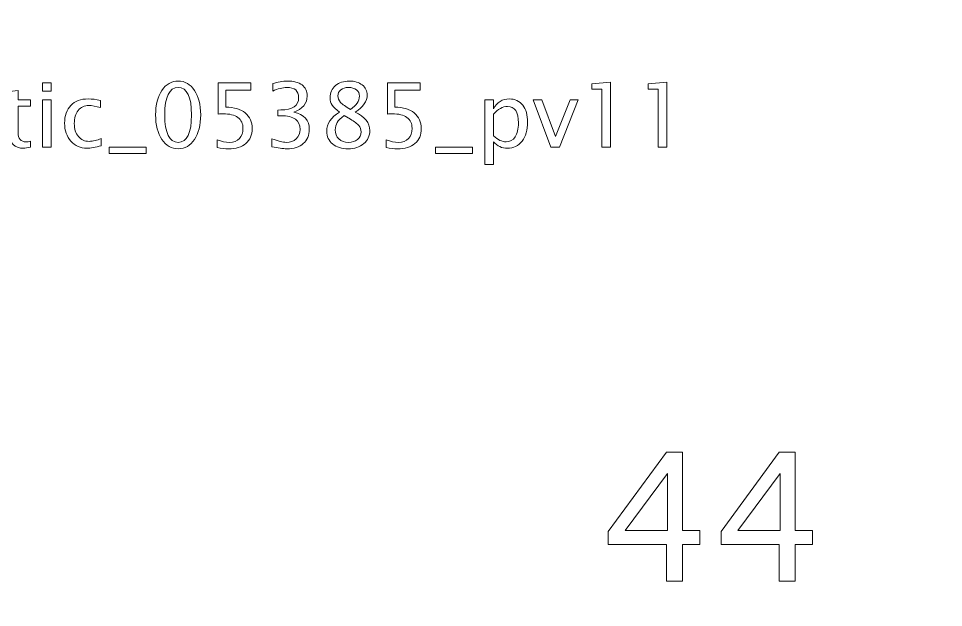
# Model space of a CAD drawing. Header units: centimetres. Extents: x -10.4 to 10.4, y -14.9 to 14.9.
# Drawn here: x 2.734 to 7.127, y 8.675 to 11.47 of the extents above; entities that cross this region are included whole.
import ezdxf

# ---------------------------------------------------------------- set-up
doc = ezdxf.new("R2010")
doc.units = ezdxf.units.CM
doc.header["$MEASUREMENT"] = 0
doc.layers.add('Layer 1', color=7, linetype='Continuous')

msp = doc.modelspace()

# ---------------------------------------------------------------- linework, layer by layer
at = {"layer": 'Layer 1', "lineweight": 53}
msp.add_open_spline([(-10.45, -14.45), (-10.45, -14.45), (-10.45, 14.45), (-10.45, 14.45), (-10.45, 14.45), (-10.45, 14.72614), (-10.22614, 14.95), (-9.95, 14.95), (-9.95, 14.95), (-9.95, 14.95), (9.95, 14.95), (9.95, 14.95), (9.95, 14.95), (10.22614, 14.95), (10.45, 14.72614), (10.45, 14.45), (10.45, 14.45), (10.45, 14.45), (10.45, -14.45), (10.45, -14.45), (10.45, -14.45), (10.45, -14.72614), (10.22614, -14.95), (9.95, -14.95), (9.95, -14.95), (9.95, -14.95), (-9.95, -14.95), (-9.95, -14.95), (-9.95, -14.95), (-10.22614, -14.95), (-10.45, -14.72614), (-10.45, -14.45)], degree=3, knots=[0, 0, 0, 0, 0.1111111, 0.1111111, 0.1111111, 0.1111111, 0.2222222, 0.2222222, 0.2222222, 0.2222222, 0.3333333, 0.3333333, 0.3333333, 0.3333333, 0.4444444, 0.4444444, 0.4444444, 0.4444444, 0.5555556, 0.5555556, 0.5555556, 0.5555556, 0.6666667, 0.6666667, 0.6666667, 0.6666667, 0.7777778, 0.7777778, 0.7777778, 0.7777778, 1, 1, 1, 1], dxfattribs=at)
at = {"layer": 'Layer 1', "color": 5, "lineweight": 9}
for points, knots in [([(2.84818, 11.12493), (2.84818, 11.12493), (2.84818, 11.16557), (2.84818, 11.16557), (2.84818, 11.16557), (2.84818, 11.16557), (2.88882, 11.16557), (2.88882, 11.16557), (2.88882, 11.16557), (2.88882, 11.16557), (2.88882, 11.12493), (2.88882, 11.12493), (2.88882, 11.12493), (2.88882, 11.12493), (2.84818, 11.12493), (2.84818, 11.12493)], [0, 0, 0, 0, 0.2, 0.2, 0.2, 0.2, 0.4, 0.4, 0.4, 0.4, 0.6, 0.6, 0.6, 0.6, 1, 1, 1, 1]), ([(3.49214, 10.85188), (3.46004, 10.85188), (3.43415, 10.86663), (3.41453, 10.89605), (3.41453, 10.89605), (3.39485, 10.92547), (3.38504, 10.96427), (3.38504, 11.01253), (3.38504, 11.01253), (3.38504, 11.06079), (3.39485, 11.0996), (3.41453, 11.12902), (3.41453, 11.12902), (3.43415, 11.15844), (3.46004, 11.17319), (3.49214, 11.17319), (3.49214, 11.17319), (3.52439, 11.17319), (3.55028, 11.15851), (3.56989, 11.12916), (3.56989, 11.12916), (3.58944, 11.09981), (3.59924, 11.06093), (3.59924, 11.01253), (3.59924, 11.01253), (3.59924, 10.96427), (3.58944, 10.92547), (3.56989, 10.89605), (3.56989, 10.89605), (3.55028, 10.86663), (3.52439, 10.85188), (3.49214, 10.85188)], [0, 0, 0, 0, 0.1111111, 0.1111111, 0.1111111, 0.1111111, 0.2222222, 0.2222222, 0.2222222, 0.2222222, 0.3333333, 0.3333333, 0.3333333, 0.3333333, 0.4444444, 0.4444444, 0.4444444, 0.4444444, 0.5555556, 0.5555556, 0.5555556, 0.5555556, 0.6666667, 0.6666667, 0.6666667, 0.6666667, 0.7777778, 0.7777778, 0.7777778, 0.7777778, 1, 1, 1, 1]), ([(3.67771, 10.85823), (3.67771, 10.85823), (3.67771, 10.89464), (3.67771, 10.89464), (3.67771, 10.89464), (3.69796, 10.88645), (3.71715, 10.88236), (3.73549, 10.88236), (3.73549, 10.88236), (3.75553, 10.88236), (3.77133, 10.88829), (3.78283, 10.90014), (3.78283, 10.90014), (3.79433, 10.91199), (3.80005, 10.92829), (3.80005, 10.94903), (3.80005, 10.94903), (3.80005, 10.97133), (3.79193, 10.9884), (3.77571, 11.00019), (3.77571, 11.00019), (3.75948, 11.01197), (3.73598, 11.01783), (3.70529, 11.01783), (3.70529, 11.01783), (3.69817, 11.01783), (3.69062, 11.01733), (3.68279, 11.01634), (3.68279, 11.01634), (3.68279, 11.01634), (3.68279, 11.16557), (3.68279, 11.16557), (3.68279, 11.16557), (3.68279, 11.16557), (3.83773, 11.16557), (3.83773, 11.16557), (3.83773, 11.16557), (3.83773, 11.16557), (3.83773, 11.13001), (3.83773, 11.13001), (3.83773, 11.13001), (3.83773, 11.13001), (3.71835, 11.13001), (3.71835, 11.13001), (3.71835, 11.13001), (3.71835, 11.13001), (3.71835, 11.04915), (3.71835, 11.04915), (3.71835, 11.04915), (3.75772, 11.04915), (3.78841, 11.04012), (3.81049, 11.02206), (3.81049, 11.02206), (3.83257, 11.00407), (3.84365, 10.97909), (3.84365, 10.94713), (3.84365, 10.94713), (3.84365, 10.91736), (3.83363, 10.89407), (3.8136, 10.87721), (3.8136, 10.87721), (3.79356, 10.86035), (3.7659, 10.85188), (3.73062, 10.85188), (3.73062, 10.85188), (3.71489, 10.85188), (3.69725, 10.854), (3.67771, 10.85823)], [0, 0, 0, 0, 0.0555556, 0.0555556, 0.0555556, 0.0555556, 0.1111111, 0.1111111, 0.1111111, 0.1111111, 0.1666667, 0.1666667, 0.1666667, 0.1666667, 0.2222222, 0.2222222, 0.2222222, 0.2222222, 0.2777778, 0.2777778, 0.2777778, 0.2777778, 0.3333333, 0.3333333, 0.3333333, 0.3333333, 0.3888889, 0.3888889, 0.3888889, 0.3888889, 0.4444444, 0.4444444, 0.4444444, 0.4444444, 0.5, 0.5, 0.5, 0.5, 0.5555556, 0.5555556, 0.5555556, 0.5555556, 0.6111111, 0.6111111, 0.6111111, 0.6111111, 0.6666667, 0.6666667, 0.6666667, 0.6666667, 0.7222222, 0.7222222, 0.7222222, 0.7222222, 0.7777778, 0.7777778, 0.7777778, 0.7777778, 0.8333333, 0.8333333, 0.8333333, 0.8333333, 0.8888889, 0.8888889, 0.8888889, 0.8888889, 1, 1, 1, 1]), ([(3.93693, 10.86162), (3.93693, 10.86162), (3.93693, 10.89972), (3.93693, 10.89972), (3.93693, 10.89972), (3.966, 10.88815), (3.98879, 10.88236), (4.00551, 10.88236), (4.00551, 10.88236), (4.02519, 10.88236), (4.04107, 10.888), (4.05327, 10.89936), (4.05327, 10.89936), (4.06548, 10.91072), (4.07155, 10.92554), (4.07155, 10.94374), (4.07155, 10.94374), (4.07155, 10.98692), (4.04149, 11.00851), (3.98138, 11.00851), (3.98138, 11.00851), (3.98138, 11.00851), (3.96529, 11.00851), (3.96529, 11.00851), (3.96529, 11.00851), (3.96529, 11.00851), (3.96529, 11.03582), (3.96529, 11.03582), (3.96529, 11.03582), (3.96529, 11.03582), (3.97954, 11.03603), (3.97954, 11.03603), (3.97954, 11.03603), (4.03606, 11.03603), (4.06435, 11.05593), (4.06435, 11.09579), (4.06435, 11.09579), (4.06435, 11.12704), (4.04558, 11.14271), (4.00812, 11.14271), (4.00812, 11.14271), (3.98801, 11.14271), (3.96572, 11.13692), (3.94116, 11.12535), (3.94116, 11.12535), (3.94116, 11.12535), (3.94116, 11.16091), (3.94116, 11.16091), (3.94116, 11.16091), (3.96522, 11.1691), (3.98843, 11.17319), (4.01073, 11.17319), (4.01073, 11.17319), (4.04107, 11.17319), (4.06442, 11.16712), (4.08065, 11.15498), (4.08065, 11.15498), (4.09688, 11.14292), (4.10499, 11.12535), (4.10499, 11.10235), (4.10499, 11.10235), (4.10499, 11.06644), (4.08375, 11.04083), (4.04121, 11.02559), (4.04121, 11.02559), (4.09053, 11.01409), (4.11515, 10.98706), (4.11515, 10.94438), (4.11515, 10.94438), (4.11515, 10.91559), (4.10563, 10.89294), (4.08665, 10.8765), (4.08665, 10.8765), (4.06767, 10.86006), (4.04156, 10.85188), (4.0084, 10.85188), (4.0084, 10.85188), (3.98949, 10.85188), (3.96572, 10.85513), (3.93693, 10.86162)], [0, 0, 0, 0, 0.047619, 0.047619, 0.047619, 0.047619, 0.0952381, 0.0952381, 0.0952381, 0.0952381, 0.1428571, 0.1428571, 0.1428571, 0.1428571, 0.1904762, 0.1904762, 0.1904762, 0.1904762, 0.2380952, 0.2380952, 0.2380952, 0.2380952, 0.2857143, 0.2857143, 0.2857143, 0.2857143, 0.3333333, 0.3333333, 0.3333333, 0.3333333, 0.3809524, 0.3809524, 0.3809524, 0.3809524, 0.4285714, 0.4285714, 0.4285714, 0.4285714, 0.4761905, 0.4761905, 0.4761905, 0.4761905, 0.5238095, 0.5238095, 0.5238095, 0.5238095, 0.5714286, 0.5714286, 0.5714286, 0.5714286, 0.6190476, 0.6190476, 0.6190476, 0.6190476, 0.6666667, 0.6666667, 0.6666667, 0.6666667, 0.7142857, 0.7142857, 0.7142857, 0.7142857, 0.7619048, 0.7619048, 0.7619048, 0.7619048, 0.8095238, 0.8095238, 0.8095238, 0.8095238, 0.8571429, 0.8571429, 0.8571429, 0.8571429, 0.9047619, 0.9047619, 0.9047619, 0.9047619, 1, 1, 1, 1]), ([(4.25881, 11.02608), (4.24201, 11.03779), (4.2303, 11.04866), (4.22374, 11.05875), (4.22374, 11.05875), (4.21718, 11.06877), (4.21393, 11.0809), (4.21393, 11.09508), (4.21393, 11.09508), (4.21393, 11.11823), (4.2224, 11.13706), (4.23926, 11.15153), (4.23926, 11.15153), (4.2562, 11.16599), (4.27828, 11.17319), (4.30551, 11.17319), (4.30551, 11.17319), (4.33063, 11.17319), (4.35102, 11.16705), (4.36661, 11.15477), (4.36661, 11.15477), (4.38221, 11.14257), (4.39004, 11.12662), (4.39004, 11.10708), (4.39004, 11.10708), (4.39004, 11.07744), (4.37106, 11.05042), (4.33317, 11.02608), (4.33317, 11.02608), (4.37924, 11.0035), (4.40231, 10.97436), (4.40231, 10.93866), (4.40231, 10.93866), (4.40231, 10.91319), (4.39265, 10.89238), (4.37339, 10.87615), (4.37339, 10.87615), (4.35413, 10.85999), (4.32936, 10.85188), (4.29902, 10.85188), (4.29902, 10.85188), (4.26875, 10.85188), (4.24434, 10.8595), (4.22572, 10.87474), (4.22572, 10.87474), (4.20716, 10.88991), (4.19785, 10.90995), (4.19785, 10.93471), (4.19785, 10.93471), (4.19785, 10.9714), (4.21817, 11.00181), (4.25881, 11.02608)], [0, 0, 0, 0, 0.0714286, 0.0714286, 0.0714286, 0.0714286, 0.1428571, 0.1428571, 0.1428571, 0.1428571, 0.2142857, 0.2142857, 0.2142857, 0.2142857, 0.2857143, 0.2857143, 0.2857143, 0.2857143, 0.3571429, 0.3571429, 0.3571429, 0.3571429, 0.4285714, 0.4285714, 0.4285714, 0.4285714, 0.5, 0.5, 0.5, 0.5, 0.5714286, 0.5714286, 0.5714286, 0.5714286, 0.6428571, 0.6428571, 0.6428571, 0.6428571, 0.7142857, 0.7142857, 0.7142857, 0.7142857, 0.7857143, 0.7857143, 0.7857143, 0.7857143, 0.8571429, 0.8571429, 0.8571429, 0.8571429, 1, 1, 1, 1]), ([(4.48078, 10.85823), (4.48078, 10.85823), (4.48078, 10.89464), (4.48078, 10.89464), (4.48078, 10.89464), (4.50103, 10.88645), (4.52022, 10.88236), (4.53856, 10.88236), (4.53856, 10.88236), (4.5586, 10.88236), (4.5744, 10.88829), (4.5859, 10.90014), (4.5859, 10.90014), (4.5974, 10.91199), (4.60312, 10.92829), (4.60312, 10.94903), (4.60312, 10.94903), (4.60312, 10.97133), (4.595, 10.9884), (4.57878, 11.00019), (4.57878, 11.00019), (4.56255, 11.01197), (4.53905, 11.01783), (4.50836, 11.01783), (4.50836, 11.01783), (4.50124, 11.01783), (4.49369, 11.01733), (4.48586, 11.01634), (4.48586, 11.01634), (4.48586, 11.01634), (4.48586, 11.16557), (4.48586, 11.16557), (4.48586, 11.16557), (4.48586, 11.16557), (4.6408, 11.16557), (4.6408, 11.16557), (4.6408, 11.16557), (4.6408, 11.16557), (4.6408, 11.13001), (4.6408, 11.13001), (4.6408, 11.13001), (4.6408, 11.13001), (4.52142, 11.13001), (4.52142, 11.13001), (4.52142, 11.13001), (4.52142, 11.13001), (4.52142, 11.04915), (4.52142, 11.04915), (4.52142, 11.04915), (4.56079, 11.04915), (4.59148, 11.04012), (4.61356, 11.02206), (4.61356, 11.02206), (4.63564, 11.00407), (4.64672, 10.97909), (4.64672, 10.94713), (4.64672, 10.94713), (4.64672, 10.91736), (4.6367, 10.89407), (4.61667, 10.87721), (4.61667, 10.87721), (4.59663, 10.86035), (4.56897, 10.85188), (4.53369, 10.85188), (4.53369, 10.85188), (4.51796, 10.85188), (4.50032, 10.854), (4.48078, 10.85823)], [0, 0, 0, 0, 0.0555556, 0.0555556, 0.0555556, 0.0555556, 0.1111111, 0.1111111, 0.1111111, 0.1111111, 0.1666667, 0.1666667, 0.1666667, 0.1666667, 0.2222222, 0.2222222, 0.2222222, 0.2222222, 0.2777778, 0.2777778, 0.2777778, 0.2777778, 0.3333333, 0.3333333, 0.3333333, 0.3333333, 0.3888889, 0.3888889, 0.3888889, 0.3888889, 0.4444444, 0.4444444, 0.4444444, 0.4444444, 0.5, 0.5, 0.5, 0.5, 0.5555556, 0.5555556, 0.5555556, 0.5555556, 0.6111111, 0.6111111, 0.6111111, 0.6111111, 0.6666667, 0.6666667, 0.6666667, 0.6666667, 0.7222222, 0.7222222, 0.7222222, 0.7222222, 0.7777778, 0.7777778, 0.7777778, 0.7777778, 0.8333333, 0.8333333, 0.8333333, 0.8333333, 0.8888889, 0.8888889, 0.8888889, 0.8888889, 1, 1, 1, 1]), ([(5.50489, 10.8595), (5.50489, 10.8595), (5.50489, 11.13509), (5.50489, 11.13509), (5.50489, 11.13509), (5.50489, 11.13509), (5.45621, 11.13509), (5.45621, 11.13509), (5.45621, 11.13509), (5.45621, 11.13509), (5.45621, 11.16049), (5.45621, 11.16049), (5.45621, 11.16049), (5.45621, 11.16049), (5.54553, 11.16811), (5.54553, 11.16811), (5.54553, 11.16811), (5.54553, 11.16811), (5.54553, 10.8595), (5.54553, 10.8595), (5.54553, 10.8595), (5.54553, 10.8595), (5.50489, 10.8595), (5.50489, 10.8595)], [0, 0, 0, 0, 0.1428571, 0.1428571, 0.1428571, 0.1428571, 0.2857143, 0.2857143, 0.2857143, 0.2857143, 0.4285714, 0.4285714, 0.4285714, 0.4285714, 0.5714286, 0.5714286, 0.5714286, 0.5714286, 0.7142857, 0.7142857, 0.7142857, 0.7142857, 1, 1, 1, 1]), ([(5.77258, 10.8595), (5.77258, 10.8595), (5.77258, 11.13509), (5.77258, 11.13509), (5.77258, 11.13509), (5.77258, 11.13509), (5.7239, 11.13509), (5.7239, 11.13509), (5.7239, 11.13509), (5.7239, 11.13509), (5.7239, 11.16049), (5.7239, 11.16049), (5.7239, 11.16049), (5.7239, 11.16049), (5.81322, 11.16811), (5.81322, 11.16811), (5.81322, 11.16811), (5.81322, 11.16811), (5.81322, 10.8595), (5.81322, 10.8595), (5.81322, 10.8595), (5.81322, 10.8595), (5.77258, 10.8595), (5.77258, 10.8595)], [0, 0, 0, 0, 0.1428571, 0.1428571, 0.1428571, 0.1428571, 0.2857143, 0.2857143, 0.2857143, 0.2857143, 0.4285714, 0.4285714, 0.4285714, 0.4285714, 0.5714286, 0.5714286, 0.5714286, 0.5714286, 0.7142857, 0.7142857, 0.7142857, 0.7142857, 1, 1, 1, 1]), ([(2.79018, 10.85957), (2.77762, 10.85611), (2.76668, 10.85442), (2.75744, 10.85442), (2.75744, 10.85442), (2.7367, 10.85442), (2.72054, 10.86035), (2.70897, 10.8722), (2.70897, 10.8722), (2.69733, 10.88405), (2.69154, 10.90049), (2.69154, 10.92159), (2.69154, 10.92159), (2.69154, 10.92159), (2.69154, 11.05339), (2.69154, 11.05339), (2.69154, 11.05339), (2.69154, 11.05339), (2.66346, 11.05339), (2.66346, 11.05339), (2.66346, 11.05339), (2.66346, 11.05339), (2.66346, 11.08386), (2.66346, 11.08386), (2.66346, 11.08386), (2.66346, 11.08386), (2.69154, 11.08386), (2.69154, 11.08386), (2.69154, 11.08386), (2.69154, 11.08386), (2.69154, 11.12443), (2.69154, 11.12443), (2.69154, 11.12443), (2.69154, 11.12443), (2.73218, 11.12831), (2.73218, 11.12831), (2.73218, 11.12831), (2.73218, 11.12831), (2.73218, 11.08386), (2.73218, 11.08386), (2.73218, 11.08386), (2.73218, 11.08386), (2.79103, 11.08386), (2.79103, 11.08386), (2.79103, 11.08386), (2.79103, 11.08386), (2.79103, 11.05339), (2.79103, 11.05339), (2.79103, 11.05339), (2.79103, 11.05339), (2.73218, 11.05339), (2.73218, 11.05339), (2.73218, 11.05339), (2.73218, 11.05339), (2.73218, 10.92893), (2.73218, 10.92893), (2.73218, 10.92893), (2.73218, 10.89958), (2.74495, 10.8849), (2.77042, 10.8849), (2.77042, 10.8849), (2.77586, 10.8849), (2.78242, 10.88582), (2.79018, 10.88758), (2.79018, 10.88758), (2.79018, 10.88758), (2.79018, 10.85957), (2.79018, 10.85957)], [0, 0, 0, 0, 0.0555556, 0.0555556, 0.0555556, 0.0555556, 0.1111111, 0.1111111, 0.1111111, 0.1111111, 0.1666667, 0.1666667, 0.1666667, 0.1666667, 0.2222222, 0.2222222, 0.2222222, 0.2222222, 0.2777778, 0.2777778, 0.2777778, 0.2777778, 0.3333333, 0.3333333, 0.3333333, 0.3333333, 0.3888889, 0.3888889, 0.3888889, 0.3888889, 0.4444444, 0.4444444, 0.4444444, 0.4444444, 0.5, 0.5, 0.5, 0.5, 0.5555556, 0.5555556, 0.5555556, 0.5555556, 0.6111111, 0.6111111, 0.6111111, 0.6111111, 0.6666667, 0.6666667, 0.6666667, 0.6666667, 0.7222222, 0.7222222, 0.7222222, 0.7222222, 0.7777778, 0.7777778, 0.7777778, 0.7777778, 0.8333333, 0.8333333, 0.8333333, 0.8333333, 0.8888889, 0.8888889, 0.8888889, 0.8888889, 1, 1, 1, 1]), ([(3.49207, 10.88236), (3.53448, 10.88236), (3.55564, 10.92575), (3.55564, 11.01253), (3.55564, 11.01253), (3.55564, 11.09932), (3.53448, 11.14271), (3.49207, 11.14271), (3.49207, 11.14271), (3.44981, 11.14271), (3.42864, 11.09932), (3.42864, 11.01253), (3.42864, 11.01253), (3.42864, 10.92575), (3.44981, 10.88236), (3.49207, 10.88236)], [0, 0, 0, 0, 0.2, 0.2, 0.2, 0.2, 0.4, 0.4, 0.4, 0.4, 0.6, 0.6, 0.6, 0.6, 1, 1, 1, 1]), ([(4.31045, 11.03885), (4.33896, 11.05769), (4.35321, 11.07857), (4.35321, 11.10164), (4.35321, 11.10164), (4.35321, 11.11399), (4.34841, 11.12387), (4.33889, 11.13142), (4.33889, 11.13142), (4.32929, 11.13897), (4.3168, 11.14271), (4.30135, 11.14271), (4.30135, 11.14271), (4.28639, 11.14271), (4.27419, 11.13904), (4.2648, 11.13163), (4.2648, 11.13163), (4.25542, 11.12422), (4.25076, 11.1147), (4.25076, 11.10291), (4.25076, 11.10291), (4.25076, 11.09148), (4.255, 11.08118), (4.26346, 11.07201), (4.26346, 11.07201), (4.27193, 11.06291), (4.28759, 11.05183), (4.31045, 11.03885)], [0, 0, 0, 0, 0.125, 0.125, 0.125, 0.125, 0.25, 0.25, 0.25, 0.25, 0.375, 0.375, 0.375, 0.375, 0.5, 0.5, 0.5, 0.5, 0.625, 0.625, 0.625, 0.625, 0.75, 0.75, 0.75, 0.75, 1, 1, 1, 1]), ([(2.84818, 10.8595), (2.84818, 10.8595), (2.84818, 11.08386), (2.84818, 11.08386), (2.84818, 11.08386), (2.84818, 11.08386), (2.88882, 11.08386), (2.88882, 11.08386), (2.88882, 11.08386), (2.88882, 11.08386), (2.88882, 10.8595), (2.88882, 10.8595), (2.88882, 10.8595), (2.88882, 10.8595), (2.84818, 10.8595), (2.84818, 10.8595)], [0, 0, 0, 0, 0.2, 0.2, 0.2, 0.2, 0.4, 0.4, 0.4, 0.4, 0.6, 0.6, 0.6, 0.6, 1, 1, 1, 1]), ([(3.12631, 10.86627), (3.09999, 10.85837), (3.07727, 10.85442), (3.05815, 10.85442), (3.05815, 10.85442), (3.02781, 10.85442), (3.00269, 10.86564), (2.98273, 10.888), (2.98273, 10.888), (2.96276, 10.91044), (2.95274, 10.93873), (2.95274, 10.97281), (2.95274, 10.97281), (2.95274, 11.00922), (2.96262, 11.03765), (2.98237, 11.05797), (2.98237, 11.05797), (3.00213, 11.07836), (3.02972, 11.08852), (3.06513, 11.08852), (3.06513, 11.08852), (3.08256, 11.08852), (3.10218, 11.08612), (3.12377, 11.08132), (3.12377, 11.08132), (3.12377, 11.08132), (3.12377, 11.04704), (3.12377, 11.04704), (3.12377, 11.04704), (3.10083, 11.05381), (3.08214, 11.0572), (3.06774, 11.0572), (3.06774, 11.0572), (3.04686, 11.0572), (3.03014, 11.04936), (3.01765, 11.03377), (3.01765, 11.03377), (3.00516, 11.01818), (2.99888, 10.99736), (2.99888, 10.9714), (2.99888, 10.9714), (2.99888, 10.94621), (3.00537, 10.92589), (3.01829, 10.9103), (3.01829, 10.9103), (3.0312, 10.89478), (3.04806, 10.88702), (3.06901, 10.88702), (3.06901, 10.88702), (3.08757, 10.88702), (3.10662, 10.89181), (3.12631, 10.90141), (3.12631, 10.90141), (3.12631, 10.90141), (3.12631, 10.86627), (3.12631, 10.86627)], [0, 0, 0, 0, 0.0666667, 0.0666667, 0.0666667, 0.0666667, 0.1333333, 0.1333333, 0.1333333, 0.1333333, 0.2, 0.2, 0.2, 0.2, 0.2666667, 0.2666667, 0.2666667, 0.2666667, 0.3333333, 0.3333333, 0.3333333, 0.3333333, 0.4, 0.4, 0.4, 0.4, 0.4666667, 0.4666667, 0.4666667, 0.4666667, 0.5333333, 0.5333333, 0.5333333, 0.5333333, 0.6, 0.6, 0.6, 0.6, 0.6666667, 0.6666667, 0.6666667, 0.6666667, 0.7333333, 0.7333333, 0.7333333, 0.7333333, 0.8, 0.8, 0.8, 0.8, 0.8666667, 0.8666667, 0.8666667, 0.8666667, 1, 1, 1, 1]), ([(4.94913, 10.7778), (4.94913, 10.7778), (4.94913, 11.08386), (4.94913, 11.08386), (4.94913, 11.08386), (4.94913, 11.08386), (4.98977, 11.08386), (4.98977, 11.08386), (4.98977, 11.08386), (4.98977, 11.08386), (4.98977, 11.04146), (4.98977, 11.04146), (4.98977, 11.04146), (5.00642, 11.07286), (5.03147, 11.08852), (5.06484, 11.08852), (5.06484, 11.08852), (5.09186, 11.08852), (5.1131, 11.07871), (5.12862, 11.05903), (5.12862, 11.05903), (5.14414, 11.03934), (5.1519, 11.01246), (5.1519, 10.97839), (5.1519, 10.97839), (5.1519, 10.94127), (5.14309, 10.91129), (5.12552, 10.88857), (5.12552, 10.88857), (5.10795, 10.86578), (5.08481, 10.85442), (5.05616, 10.85442), (5.05616, 10.85442), (5.02956, 10.85442), (5.00741, 10.86458), (4.98977, 10.88497), (4.98977, 10.88497), (4.98977, 10.88497), (4.98977, 10.7778), (4.98977, 10.7778), (4.98977, 10.7778), (4.98977, 10.7778), (4.94913, 10.7778), (4.94913, 10.7778)], [0, 0, 0, 0, 0.0833333, 0.0833333, 0.0833333, 0.0833333, 0.1666667, 0.1666667, 0.1666667, 0.1666667, 0.25, 0.25, 0.25, 0.25, 0.3333333, 0.3333333, 0.3333333, 0.3333333, 0.4166667, 0.4166667, 0.4166667, 0.4166667, 0.5, 0.5, 0.5, 0.5, 0.5833333, 0.5833333, 0.5833333, 0.5833333, 0.6666667, 0.6666667, 0.6666667, 0.6666667, 0.75, 0.75, 0.75, 0.75, 0.8333333, 0.8333333, 0.8333333, 0.8333333, 1, 1, 1, 1]), ([(5.26226, 10.8595), (5.26226, 10.8595), (5.17872, 11.08386), (5.17872, 11.08386), (5.17872, 11.08386), (5.17872, 11.08386), (5.21936, 11.08386), (5.21936, 11.08386), (5.21936, 11.08386), (5.21936, 11.08386), (5.28448, 10.90952), (5.28448, 10.90952), (5.28448, 10.90952), (5.28448, 10.90952), (5.35341, 11.08386), (5.35341, 11.08386), (5.35341, 11.08386), (5.35341, 11.08386), (5.39165, 11.08386), (5.39165, 11.08386), (5.39165, 11.08386), (5.39165, 11.08386), (5.30297, 10.8595), (5.30297, 10.8595), (5.30297, 10.8595), (5.30297, 10.8595), (5.26226, 10.8595), (5.26226, 10.8595)], [0, 0, 0, 0, 0.125, 0.125, 0.125, 0.125, 0.25, 0.25, 0.25, 0.25, 0.375, 0.375, 0.375, 0.375, 0.5, 0.5, 0.5, 0.5, 0.625, 0.625, 0.625, 0.625, 0.75, 0.75, 0.75, 0.75, 1, 1, 1, 1]), ([(4.98977, 10.91298), (5.01072, 10.89428), (5.03069, 10.8849), (5.04967, 10.8849), (5.04967, 10.8849), (5.06837, 10.8849), (5.08283, 10.89273), (5.09299, 10.90832), (5.09299, 10.90832), (5.10322, 10.92392), (5.1083, 10.94586), (5.1083, 10.97422), (5.1083, 10.97422), (5.1083, 11.02672), (5.09095, 11.05296), (5.05623, 11.05296), (5.05623, 11.05296), (5.03351, 11.05296), (5.01136, 11.04069), (4.98977, 11.01606), (4.98977, 11.01606), (4.98977, 11.01606), (4.98977, 10.91298), (4.98977, 10.91298)], [0, 0, 0, 0, 0.1428571, 0.1428571, 0.1428571, 0.1428571, 0.2857143, 0.2857143, 0.2857143, 0.2857143, 0.4285714, 0.4285714, 0.4285714, 0.4285714, 0.5714286, 0.5714286, 0.5714286, 0.5714286, 0.7142857, 0.7142857, 0.7142857, 0.7142857, 1, 1, 1, 1]), ([(4.28096, 11.00957), (4.26445, 10.99687), (4.25323, 10.98579), (4.24731, 10.97634), (4.24731, 10.97634), (4.24145, 10.96688), (4.23849, 10.95517), (4.23849, 10.94106), (4.23849, 10.94106), (4.23849, 10.92356), (4.24413, 10.90938), (4.25549, 10.89859), (4.25549, 10.89859), (4.26685, 10.88779), (4.28174, 10.88236), (4.30029, 10.88236), (4.30029, 10.88236), (4.31814, 10.88236), (4.33268, 10.88695), (4.3439, 10.89619), (4.3439, 10.89619), (4.35518, 10.90543), (4.36083, 10.91743), (4.36083, 10.93217), (4.36083, 10.93217), (4.36083, 10.94402), (4.35737, 10.95411), (4.35039, 10.9623), (4.35039, 10.9623), (4.3434, 10.97048), (4.32993, 10.9805), (4.30996, 10.99236), (4.30996, 10.99236), (4.30996, 10.99236), (4.28096, 11.00957), (4.28096, 11.00957)], [0, 0, 0, 0, 0.1, 0.1, 0.1, 0.1, 0.2, 0.2, 0.2, 0.2, 0.3, 0.3, 0.3, 0.3, 0.4, 0.4, 0.4, 0.4, 0.5, 0.5, 0.5, 0.5, 0.6, 0.6, 0.6, 0.6, 0.7, 0.7, 0.7, 0.7, 0.8, 0.8, 0.8, 0.8, 1, 1, 1, 1]), ([(3.16448, 10.82902), (3.16448, 10.82902), (3.16448, 10.8595), (3.16448, 10.8595), (3.16448, 10.8595), (3.16448, 10.8595), (3.34059, 10.8595), (3.34059, 10.8595), (3.34059, 10.8595), (3.34059, 10.8595), (3.34059, 10.82902), (3.34059, 10.82902), (3.34059, 10.82902), (3.34059, 10.82902), (3.16448, 10.82902), (3.16448, 10.82902)], [0, 0, 0, 0, 0.2, 0.2, 0.2, 0.2, 0.4, 0.4, 0.4, 0.4, 0.6, 0.6, 0.6, 0.6, 1, 1, 1, 1]), ([(4.7146, 10.82902), (4.7146, 10.82902), (4.7146, 10.8595), (4.7146, 10.8595), (4.7146, 10.8595), (4.7146, 10.8595), (4.89071, 10.8595), (4.89071, 10.8595), (4.89071, 10.8595), (4.89071, 10.8595), (4.89071, 10.82902), (4.89071, 10.82902), (4.89071, 10.82902), (4.89071, 10.82902), (4.7146, 10.82902), (4.7146, 10.82902)], [0, 0, 0, 0, 0.2, 0.2, 0.2, 0.2, 0.4, 0.4, 0.4, 0.4, 0.6, 0.6, 0.6, 0.6, 1, 1, 1, 1]), ([(5.81104, 8.79958), (5.81104, 8.79958), (5.81104, 8.97315), (5.81104, 8.97315), (5.81104, 8.97315), (5.81104, 8.97315), (5.53503, 8.97315), (5.53503, 8.97315), (5.53503, 8.97315), (5.53503, 8.97315), (5.53503, 9.03495), (5.53503, 9.03495), (5.53503, 9.03495), (5.53503, 9.03495), (5.81104, 9.41172), (5.81104, 9.41172), (5.81104, 9.41172), (5.81104, 9.41172), (5.88724, 9.41172), (5.88724, 9.41172), (5.88724, 9.41172), (5.88724, 9.41172), (5.88724, 9.04003), (5.88724, 9.04003), (5.88724, 9.04003), (5.88724, 9.04003), (5.96937, 9.04003), (5.96937, 9.04003), (5.96937, 9.04003), (5.96937, 9.04003), (5.96937, 8.97315), (5.96937, 8.97315), (5.96937, 8.97315), (5.96937, 8.97315), (5.88724, 8.97315), (5.88724, 8.97315), (5.88724, 8.97315), (5.88724, 8.97315), (5.88724, 8.79958), (5.88724, 8.79958), (5.88724, 8.79958), (5.88724, 8.79958), (5.81104, 8.79958), (5.81104, 8.79958)], [0, 0, 0, 0, 0.0833333, 0.0833333, 0.0833333, 0.0833333, 0.1666667, 0.1666667, 0.1666667, 0.1666667, 0.25, 0.25, 0.25, 0.25, 0.3333333, 0.3333333, 0.3333333, 0.3333333, 0.4166667, 0.4166667, 0.4166667, 0.4166667, 0.5, 0.5, 0.5, 0.5, 0.5833333, 0.5833333, 0.5833333, 0.5833333, 0.6666667, 0.6666667, 0.6666667, 0.6666667, 0.75, 0.75, 0.75, 0.75, 0.8333333, 0.8333333, 0.8333333, 0.8333333, 1, 1, 1, 1]), ([(6.34642, 8.79958), (6.34642, 8.79958), (6.34642, 8.97315), (6.34642, 8.97315), (6.34642, 8.97315), (6.34642, 8.97315), (6.07041, 8.97315), (6.07041, 8.97315), (6.07041, 8.97315), (6.07041, 8.97315), (6.07041, 9.03495), (6.07041, 9.03495), (6.07041, 9.03495), (6.07041, 9.03495), (6.34642, 9.41172), (6.34642, 9.41172), (6.34642, 9.41172), (6.34642, 9.41172), (6.42262, 9.41172), (6.42262, 9.41172), (6.42262, 9.41172), (6.42262, 9.41172), (6.42262, 9.04003), (6.42262, 9.04003), (6.42262, 9.04003), (6.42262, 9.04003), (6.50475, 9.04003), (6.50475, 9.04003), (6.50475, 9.04003), (6.50475, 9.04003), (6.50475, 8.97315), (6.50475, 8.97315), (6.50475, 8.97315), (6.50475, 8.97315), (6.42262, 8.97315), (6.42262, 8.97315), (6.42262, 8.97315), (6.42262, 8.97315), (6.42262, 8.79958), (6.42262, 8.79958), (6.42262, 8.79958), (6.42262, 8.79958), (6.34642, 8.79958), (6.34642, 8.79958)], [0, 0, 0, 0, 0.0833333, 0.0833333, 0.0833333, 0.0833333, 0.1666667, 0.1666667, 0.1666667, 0.1666667, 0.25, 0.25, 0.25, 0.25, 0.3333333, 0.3333333, 0.3333333, 0.3333333, 0.4166667, 0.4166667, 0.4166667, 0.4166667, 0.5, 0.5, 0.5, 0.5, 0.5833333, 0.5833333, 0.5833333, 0.5833333, 0.6666667, 0.6666667, 0.6666667, 0.6666667, 0.75, 0.75, 0.75, 0.75, 0.8333333, 0.8333333, 0.8333333, 0.8333333, 1, 1, 1, 1]), ([(5.61532, 9.04003), (5.61532, 9.04003), (5.81612, 9.04003), (5.81612, 9.04003), (5.81612, 9.04003), (5.81612, 9.04003), (5.81612, 9.31125), (5.81612, 9.31125), (5.81612, 9.31125), (5.81612, 9.31125), (5.61532, 9.04003), (5.61532, 9.04003)], [0, 0, 0, 0, 0.25, 0.25, 0.25, 0.25, 0.5, 0.5, 0.5, 0.5, 1, 1, 1, 1]), ([(6.1507, 9.04003), (6.1507, 9.04003), (6.3515, 9.04003), (6.3515, 9.04003), (6.3515, 9.04003), (6.3515, 9.04003), (6.3515, 9.31125), (6.3515, 9.31125), (6.3515, 9.31125), (6.3515, 9.31125), (6.1507, 9.04003), (6.1507, 9.04003)], [0, 0, 0, 0, 0.25, 0.25, 0.25, 0.25, 0.5, 0.5, 0.5, 0.5, 1, 1, 1, 1])]:
    msp.add_open_spline(points, degree=3, knots=knots, dxfattribs=at)

doc.saveas('drawing.dxf')
